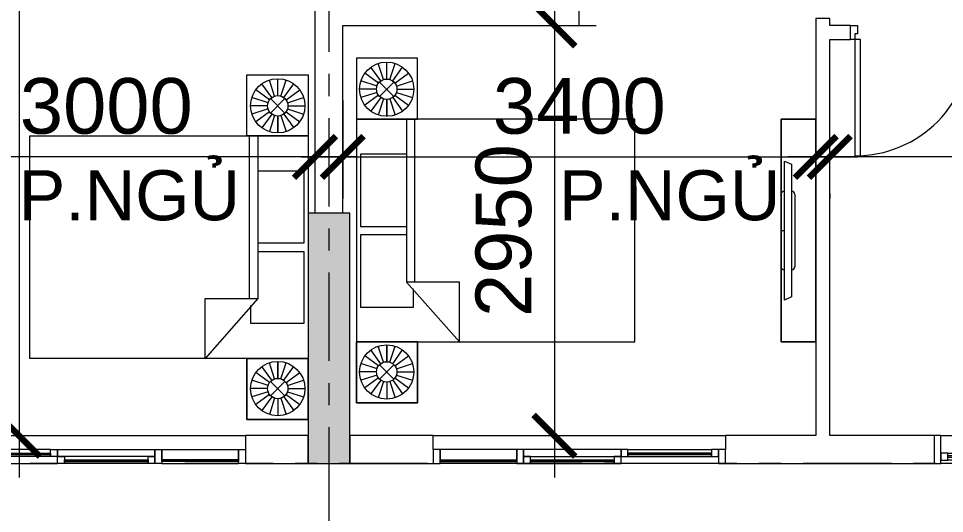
# Model space of a CAD drawing. Header units: millimetres. Extents: x -20144 to 126922, y -42414 to 48263.
# Drawn here: x 30170 to 36826, y -360 to 3200 of the extents above; entities that cross this region are included whole.
import ezdxf

# ---------------------------------------------------------------- set-up
doc = ezdxf.new("R2010")
doc.units = ezdxf.units.MM
doc.linetypes.add('Grid Line', pattern=[22.225, 12.7, -3.175, 3.175, -3.175])
for name, color, linetype, lineweight in [('CHU', 181, 'Continuous', 5), ('CUA', 31, 'Continuous', 9), ('DIM', 1, 'Continuous', 5), ('LC.HA', 8, 'Continuous', 9), ('NET CAT', 3, 'Continuous', 5), ('NET-CAT', 3, 'Continuous', 15), ('NET-THAY', 2, 'Continuous', 9), ('THIET BI', 44, 'Continuous', 5), ('TRUC', 225, 'Continuous', 5)]:
    doc.layers.add(name, color=color, linetype=linetype, lineweight=lineweight)
doc.styles.add('Arial_2', font='arial.ttf', dxfattribs={"height": 360})
doc.styles.add('TA1', font='arial.ttf')
doc.dimstyles.new('D_200_KTx2', dxfattribs={"dimtxt": 400, "dimasz": 300, "dimexe": 300, "dimexo": 300, "dimgap": 160, "dimtad": 1, "dimdec": 0, "dimzin": 9, "dimtxsty": 'TA1', "dimblk": 'ARCHTICK', "dimcen": 1, "dimdle": 300, "dimclrd": 256, "dimclre": 256, "dimclrt": 7, "dimadec": 0, "dimazin": 0, "dimtfac": 1, "dimtdec": 0, "dimtix": 1, "dimtmove": 1, "dimatfit": 3, "dimldrblk": 'ARCHTICK', "dimfxl": 0, "dimtolj": 1, "dimtzin": 0, "dimlwd": -1, "dimlwe": -1, "dimarcsym": 0})

# ---------------------------------------------------------------- blocks, each defined once
blk = doc.blocks.new('CUA PHONG NGU - Type 1-1365695-MẶT BẰNG TẦNG 24')
at = {"layer": 'CUA', "lineweight": 5}
for p, q in [((-348.5, -52.3), (-348.5, 47.7)), ((-348.5, 47.7), (-298.5, 47.7)), ((-298.5, 47.7), (-298.5, -11.3)), ((501.5, 47.7), (551.5, 47.7)), ((501.5, -11.3), (501.5, 47.7)), ((551.5, 47.7), (551.5, -52.3)), ((-318.5, -52.3), (-348.5, -52.3)), ((-318.5, -11.3), (-318.5, -52.3)), ((-298.5, -11.3), (-318.5, -11.3)), ((521.5, -11.3), (501.5, -11.3)), ((521.5, -52.3), (521.5, -11.3)), ((551.5, -52.3), (521.5, -52.3))]:
    blk.add_line(p, q, dxfattribs=at)
at = {"layer": 'CUA'}
for p, q in [((-277.5, -52.3), (-317.5, -52.3)), ((-317.5, -52.3), (-317.5, -890.3)), ((-277.5, -890.3), (-277.5, -52.3)), ((-317.5, -890.3), (-277.5, -890.3))]:
    blk.add_line(p, q, dxfattribs=at)
at = {"layer": 'CUA', "lineweight": 5}
blk.add_arc((-317.5, -52.3), 838, 270, 0.5, dxfattribs=at)
blk = doc.blocks.new('X-PHONG NGU 2 - X-PHONG NGU 2_Recovery_-1759957-MẶT BẰNG TẦNG 24')
at = {"layer": 'CUA'}
for p, q in [((-1000, 0), (-1050, 0)), ((-1050, 0), (-1050, -100)), ((-450, 0), (-1000, 0)), ((-1000, 0), (-1000, -75)), ((-1000, -100), (-1000, 0)), ((-450, -75), (-450, 0)), ((-400, 0), (-450, 0)), ((-450, 0), (-450, -100)), ((300, 0), (-400, 0)), ((-400, 0), (-400, -50)), ((-400, -100), (-400, 0)), ((300, -50), (300, 0)), ((350, 0), (300, 0)), ((300, 0), (300, -50)), ((350, -50), (350, 0)), ((350, 0), (950, 0)), ((1000, 0), (950, 0)), ((950, 0), (950, -50)), ((1050, 0), (1000, 0)), ((1000, 0), (1000, -100)), ((1000, -50), (1000, 0)), ((1050, -100), (1050, 0)), ((-400, -50), (300, -50)), ((-350, -50), (-400, -50)), ((-400, -50), (-400, -100)), ((-350, -100), (-350, -50)), ((300, -50), (250, -50)), ((250, -50), (250, -100)), ((300, -50), (350, -50)), ((300, -100), (300, -50)), ((950, -25), (350, -25)), ((350, -25), (350, -35)), ((350, -35), (950, -35)), ((950, -35), (350, -35)), ((350, -35), (350, -50)), ((350, -50), (950, -50)), ((950, -35), (950, -25)), ((950, -50), (950, -35)), ((950, -50), (1000, -50)), ((-1050, -100), (-1000, -100)), ((-450, -75), (-1000, -75)), ((-1000, -75), (-1000, -85)), ((-1000, -75), (-450, -75)), ((-1000, -85), (-450, -85)), ((-450, -100), (-1000, -100)), ((-450, -85), (-450, -75)), ((-450, -100), (-400, -100)), ((-400, -100), (-350, -100)), ((250, -75), (-350, -75)), ((-350, -75), (-350, -85)), ((-350, -85), (250, -85)), ((250, -85), (-350, -85)), ((-350, -85), (-350, -100)), ((-350, -100), (250, -100)), ((250, -85), (250, -75)), ((250, -100), (250, -85)), ((250, -100), (300, -100)), ((1000, -100), (300, -100)), ((1000, -100), (1050, -100))]:
    blk.add_line(p, q, dxfattribs=at)
blk = doc.blocks.new('X-PHONG NGU 5 - X-PHONG NGU 900-1424748-MẶT BẰNG TẦNG 24')
at = {"layer": 'CUA'}
for p, q in [((-400, 100), (-450, 100)), ((-450, 100), (-450, -100)), ((-400, -100), (-400, 100)), ((-400, 100), (400, 100)), ((450, 100), (400, 100)), ((400, 100), (400, -100)), ((450, -100), (450, 100)), ((-350, -25), (-400, -25)), ((-400, -25), (-400, -75)), ((-350, -75), (-350, -25)), ((-350, -25), (350, -25)), ((350, -45), (-350, -45)), ((-350, -45), (-350, -55)), ((-350, -55), (350, -55)), ((400, -25), (350, -25)), ((350, -25), (350, -75)), ((350, -55), (350, -45)), ((400, -75), (400, -25)), ((-450, -100), (-400, -100)), ((-400, -75), (-350, -75)), ((400, -100), (-400, -100)), ((350, -75), (-350, -75)), ((350, -75), (400, -75)), ((400, -100), (450, -100))]:
    blk.add_line(p, q, dxfattribs=at)
blk = doc.blocks.new('X-TV - X-TV-1732797-MẶT BẰNG TẦNG 24')
at = {"layer": 'THIET BI'}
for p, q in [((1600, 250), (0, 250)), ((0, 250), (0, 0)), ((0, 250), (1600, 250)), ((0, 0), (0, 250)), ((300, 225), (1300, 225)), ((322.5, 175), (300, 225)), ((540, 250), (1060, 250)), ((800, 250), (800, 225)), ((1300, 225), (1277.5, 175)), ((1600, 0), (1600, 250)), ((1600, 250), (1600, 0)), ((1277.5, 175), (322.5, 175)), ((1060, 150), (540, 150)), ((0, 0), (1600, 0))]:
    blk.add_line(p, q, dxfattribs=at)
for centre, start_param, end_param in [((540, 225), 0, 1.570796), ((1060, 225), 4.712389, 6.283185), ((540, 175), 1.570796, 3.141593), ((1060, 175), 3.141593, 4.712389)]:
    blk.add_ellipse(centre, major_axis=(0, 25), ratio=0.9, start_param=start_param, end_param=end_param, dxfattribs=at)
blk = doc.blocks.new('X-GIUONG1 - X-GIUONG-1305651-MẶT BẰNG TẦNG 24')
at = {"layer": 'THIET BI'}
for p, q in [((-800, 0), (-1239, 0)), ((-1239, 0), (-1239, -439)), ((-1239, 0), (-800, 0)), ((-1239, -439), (-1239, 0)), ((-1059.6, -158.2), (-1131.2, -59.5)), ((-1039.2, -147.8), (-1076.9, -31.8)), ((-1016.6, -144.2), (-1016.6, -22.2)), ((-993.9, -147.8), (-956.3, -31.8)), ((-973.5, -158.2), (-901.9, -59.5)), ((-800, -439), (-800, 0)), ((800, 0), (-800, 0)), ((-800, 0), (-800, -2000)), ((800, 0), (-800, 0)), ((-800, 0), (-800, -439)), ((-800, 0), (-800, -2000)), ((-550, -30), (-550, -410)), ((-30, -30), (-550, -30)), ((-30, -360), (-30, -30)), ((30, -30), (30, -360)), ((550, -30), (30, -30)), ((550, -360), (550, -30)), ((1239, 0), (800, 0)), ((800, 0), (800, -439)), ((800, -2000), (800, 0)), ((1239, 0), (800, 0)), ((800, 0), (800, -439)), ((800, -2000), (800, 0)), ((973.5, -158.2), (901.9, -59.5)), ((993.9, -147.8), (956.3, -31.8)), ((1016.6, -144.2), (1016.6, -22.2)), ((1039.2, -147.8), (1076.9, -31.8)), ((1059.6, -158.2), (1131.2, -59.5)), ((1239, -439), (1239, 0)), ((1239, -439), (1239, 0)), ((-1075.8, -174.4), (-1174.4, -102.7)), ((-957.4, -174.4), (-858.7, -102.7)), ((957.4, -174.4), (858.7, -102.7)), ((1075.8, -174.4), (1174.4, -102.7)), ((-1086.1, -194.8), (-1202.1, -157.1)), ((-1068.3, -269.1), (-964.8, -165.6)), ((-1068.3, -165.6), (-964.8, -269.1)), ((-947, -194.8), (-831, -157.1)), ((947, -194.8), (831, -157.1)), ((1068.3, -269.1), (964.8, -165.6)), ((1068.3, -165.6), (964.8, -269.1)), ((1086.1, -194.8), (1202.1, -157.1)), ((-1089.7, -217.4), (-1211.7, -217.4)), ((-1086.1, -240), (-1202.1, -277.7)), ((-1075.8, -260.4), (-1174.4, -332.1)), ((-957.4, -260.4), (-858.7, -332.1)), ((-947, -240), (-831, -277.7)), ((-943.4, -217.4), (-821.4, -217.4)), ((-821.4, -217.4), (-943.4, -217.4)), ((943.4, -217.4), (821.4, -217.4)), ((821.4, -217.4), (943.4, -217.4)), ((947, -240), (831, -277.7)), ((957.4, -260.4), (858.7, -332.1)), ((1075.8, -260.4), (1174.4, -332.1)), ((1086.1, -240), (1202.1, -277.7)), ((1089.7, -217.4), (1211.7, -217.4)), ((-1059.6, -276.6), (-1131.2, -375.2)), ((-1039.2, -287), (-1076.9, -402.9)), ((-1016.6, -290.5), (-1016.6, -412.5)), ((-993.9, -287), (-956.3, -402.9)), ((-973.5, -276.6), (-901.9, -375.2)), ((973.5, -276.6), (901.9, -375.2)), ((993.9, -287), (956.3, -402.9)), ((1016.6, -290.5), (1016.6, -412.5)), ((1039.2, -287), (1076.9, -402.9)), ((1059.6, -276.6), (1131.2, -375.2)), ((-370, -360), (-800, -740)), ((-370, -740), (-370, -360)), ((800, -360), (-370, -360)), ((-1239, -439), (-800, -439)), ((-800, -439), (-1239, -439)), ((-550, -410), (-420, -410)), ((-370, -420), (800, -420)), ((800, -439), (1239, -439)), ((800, -439), (1239, -439)), ((-800, -740), (-370, -740)), ((-800, -2000), (800, -2000)), ((-800, -2000), (800, -2000))]:
    blk.add_line(p, q, dxfattribs=at)
for centre, radius in [((-1016.6, -217.4), 195.1), ((1016.6, -217.4), 195.1), ((-1016.6, -217.4), 73.2), ((1016.6, -217.4), 73.2)]:
    blk.add_circle(centre, radius, dxfattribs=at)
blk = doc.blocks.new('X-PHONG NGU 2 - X-PHONG NGU 2_Recovery_-1759961-MẶT BẰNG TẦNG 24')
at = {"layer": 'CUA'}
for p, q in [((-1050, 100), (-1000, 100)), ((-1050, 0), (-1050, 100)), ((-1000, 100), (-1000, 0)), ((-450, 100), (-1000, 100)), ((-1000, 85), (-450, 85)), ((-1000, 75), (-1000, 85)), ((-450, 75), (-1000, 75)), ((-1000, 75), (-450, 75)), ((-1000, 0), (-1000, 75)), ((-450, 100), (-400, 100)), ((-450, 0), (-450, 100)), ((-450, 85), (-450, 75)), ((-450, 75), (-450, 0)), ((-400, 100), (-350, 100)), ((-400, 50), (-400, 100)), ((-400, 100), (-400, 0)), ((-350, 100), (250, 100)), ((-350, 85), (-350, 100)), ((-350, 100), (-350, 50)), ((-350, 85), (250, 85)), ((-350, 75), (-350, 85)), ((250, 85), (-350, 85)), ((250, 75), (-350, 75)), ((250, 100), (250, 85)), ((250, 100), (300, 100)), ((250, 50), (250, 100)), ((250, 85), (250, 75)), ((300, 100), (300, 50)), ((1000, 100), (300, 100)), ((1000, 100), (1050, 100)), ((1000, 0), (1000, 100)), ((1050, 100), (1050, 0)), ((-1000, 0), (-1050, 0)), ((-450, 0), (-1000, 0)), ((-400, 0), (-450, 0)), ((-400, 50), (300, 50)), ((-400, 0), (-400, 50)), ((-350, 50), (-400, 50)), ((300, 0), (-400, 0)), ((300, 50), (250, 50)), ((300, 50), (300, 0)), ((300, 50), (350, 50)), ((300, 0), (300, 50)), ((350, 0), (300, 0)), ((350, 50), (950, 50)), ((350, 35), (350, 50)), ((350, 50), (350, 0)), ((350, 35), (950, 35)), ((350, 25), (350, 35)), ((950, 35), (350, 35)), ((950, 25), (350, 25)), ((350, 0), (950, 0)), ((950, 50), (950, 35)), ((950, 50), (1000, 50)), ((950, 0), (950, 50)), ((950, 35), (950, 25)), ((1000, 0), (950, 0)), ((1000, 50), (1000, 0)), ((1050, 0), (1000, 0))]:
    blk.add_line(p, q, dxfattribs=at)
blk = doc.blocks.new('X-GIUONG1 - X-GIUONG-V23-MẶT BẰNG TẦNG 24')
at = {"layer": 'THIET BI'}
for p, q in [((-800, 2000), (800, 2000)), ((-800, 0), (-800, 2000)), ((-800, 0), (-800, 2000)), ((-800, 2000), (800, 2000)), ((800, 2000), (800, 0)), ((800, 2000), (800, 0)), ((-800, 740), (-370, 740)), ((-370, 360), (-800, 740)), ((-370, 740), (-370, 360)), ((-1239, 439), (-800, 439)), ((-1239, 0), (-1239, 439)), ((-1239, 439), (-1239, 0)), ((-800, 439), (-1239, 439)), ((-1039.2, 287), (-1076.9, 402.9)), ((-1016.6, 290.5), (-1016.6, 412.5)), ((-993.9, 287), (-956.3, 402.9)), ((-800, 439), (-800, 0)), ((-800, 0), (-800, 439)), ((-550, 410), (-420, 410)), ((-550, 30), (-550, 410)), ((-370, 420), (800, 420)), ((800, 439), (1239, 439)), ((800, 0), (800, 439)), ((800, 439), (1239, 439)), ((800, 0), (800, 439)), ((993.9, 287), (956.3, 402.9)), ((1016.6, 290.5), (1016.6, 412.5)), ((1039.2, 287), (1076.9, 402.9)), ((1239, 439), (1239, 0)), ((1239, 439), (1239, 0)), ((-1059.6, 276.6), (-1131.2, 375.2)), ((-973.5, 276.6), (-901.9, 375.2)), ((800, 360), (-370, 360)), ((-30, 360), (-30, 30)), ((30, 30), (30, 360)), ((550, 360), (550, 30)), ((973.5, 276.6), (901.9, 375.2)), ((1059.6, 276.6), (1131.2, 375.2)), ((-1086.1, 240), (-1202.1, 277.7)), ((-1075.8, 260.4), (-1174.4, 332.1)), ((-1068.3, 269.1), (-964.8, 165.6)), ((-1068.3, 165.6), (-964.8, 269.1)), ((-957.4, 260.4), (-858.7, 332.1)), ((-947, 240), (-831, 277.7)), ((947, 240), (831, 277.7)), ((957.4, 260.4), (858.7, 332.1)), ((1068.3, 269.1), (964.8, 165.6)), ((1068.3, 165.6), (964.8, 269.1)), ((1075.8, 260.4), (1174.4, 332.1)), ((1086.1, 240), (1202.1, 277.7)), ((-1089.7, 217.4), (-1211.7, 217.4)), ((-943.4, 217.4), (-821.4, 217.4)), ((-821.4, 217.4), (-943.4, 217.4)), ((943.4, 217.4), (821.4, 217.4)), ((821.4, 217.4), (943.4, 217.4)), ((1089.7, 217.4), (1211.7, 217.4)), ((-1086.1, 194.8), (-1202.1, 157.1)), ((-1075.8, 174.4), (-1174.4, 102.7)), ((-1059.6, 158.2), (-1131.2, 59.5)), ((-1039.2, 147.8), (-1076.9, 31.8)), ((-1016.6, 144.2), (-1016.6, 22.2)), ((-993.9, 147.8), (-956.3, 31.8)), ((-973.5, 158.2), (-901.9, 59.5)), ((-957.4, 174.4), (-858.7, 102.7)), ((-947, 194.8), (-831, 157.1)), ((947, 194.8), (831, 157.1)), ((957.4, 174.4), (858.7, 102.7)), ((973.5, 158.2), (901.9, 59.5)), ((993.9, 147.8), (956.3, 31.8)), ((1016.6, 144.2), (1016.6, 22.2)), ((1039.2, 147.8), (1076.9, 31.8)), ((1059.6, 158.2), (1131.2, 59.5)), ((1075.8, 174.4), (1174.4, 102.7)), ((1086.1, 194.8), (1202.1, 157.1)), ((-800, 0), (-1239, 0)), ((-1239, 0), (-800, 0)), ((800, 0), (-800, 0)), ((800, 0), (-800, 0)), ((-30, 30), (-550, 30)), ((550, 30), (30, 30)), ((1239, 0), (800, 0)), ((1239, 0), (800, 0))]:
    blk.add_line(p, q, dxfattribs=at)
for centre, radius in [((-1016.6, 217.4), 195.1), ((1016.6, 217.4), 195.1), ((-1016.6, 217.4), 73.2), ((1016.6, 217.4), 73.2)]:
    blk.add_circle(centre, radius, dxfattribs=at)
blk = doc.blocks.new('_ARCHTICK')
at = {"color": 0, "linetype": 'ByBlock', "const_width": 0.15}
blk.add_lwpolyline([(-0.5, -0.5), (0.5, 0.5)], dxfattribs=at)
blk = doc.blocks.new('*D188')
at = {"layer": 'Defpoints', "color": 0, "transparency": 16777216}
for p in [(28050.5, -0.1), (32400.5, -0.1), (32400.5, -2000.1)]:
    blk.add_point(p, dxfattribs=at)
at = {"layer": 'DIM', "transparency": 16777216}
for p, q in [((28050.5, -300.1), (28050.5, -2300.1)), ((32400.5, -300.1), (32400.5, -2300.1)), ((27750.5, -2000.1), (32700.5, -2000.1))]:
    blk.add_line(p, q, dxfattribs=at)
at = {"layer": 'DIM', "transparency": 16777216, "xscale": 300, "yscale": 300, "zscale": 300, "rotation": 180}
blk.add_blockref('_ARCHTICK', (28050.5, -2000.1), dxfattribs=at)
at = {"layer": 'DIM', "transparency": 16777216, "xscale": 300, "yscale": 300, "zscale": 300}
blk.add_blockref('_ARCHTICK', (32400.5, -2000.1), dxfattribs=at)
at = {"layer": 'DIM', "color": 7, "transparency": 16777216, "insert": (30225.5, -1635.7), "char_height": 400, "attachment_point": 5, "style": 'TA1'}
blk.add_mtext('\\A1;4350', dxfattribs=at)
blk = doc.blocks.new('*D189')
at = {"layer": 'Defpoints', "color": 0, "transparency": 16777216}
for p in [(32400.5, -0.1), (39630.5, -0.1), (39630.5, -2000.1)]:
    blk.add_point(p, dxfattribs=at)
at = {"layer": 'DIM', "transparency": 16777216}
for p, q in [((32400.5, -300.1), (32400.5, -2300.1)), ((39630.5, -300.1), (39630.5, -2300.1)), ((32100.5, -2000.1), (39930.5, -2000.1))]:
    blk.add_line(p, q, dxfattribs=at)
at = {"layer": 'DIM', "transparency": 16777216, "xscale": 300, "yscale": 300, "zscale": 300, "rotation": 180}
blk.add_blockref('_ARCHTICK', (32400.5, -2000.1), dxfattribs=at)
at = {"layer": 'DIM', "transparency": 16777216, "xscale": 300, "yscale": 300, "zscale": 300}
blk.add_blockref('_ARCHTICK', (39630.5, -2000.1), dxfattribs=at)
at = {"layer": 'DIM', "color": 7, "transparency": 16777216, "insert": (36015.5, -1635.7), "char_height": 400, "attachment_point": 5, "style": 'TA1'}
blk.add_mtext('\\A1;7230', dxfattribs=at)
blk = doc.blocks.new('A$C043A1407')
at = {"layer": 'LC.HA'}
h = blk.add_hatch(color=256, dxfattribs=at)
h.dxf.hatch_style = 1
h.paths.add_polyline_path([(9800.2, -14750.1), (9500.2, -14750.1), (9500.2, -16550.1), (9800.2, -16550.1)])
at = {"ltscale": 1000}
blk.add_lwpolyline([(9800.2, -14750.1), (9500.2, -14750.1), (9500.2, -16550.1), (9800.2, -16550.1)], close=True, dxfattribs=at)
blk = doc.blocks.new('*D265')
at = {"layer": 'Defpoints', "color": 0, "transparency": 16777216}
for p in [(36000.5, 2242.4), (36000.5, 2204.4), (40800.5, 2242.4)]:
    blk.add_point(p, dxfattribs=at)
at = {"layer": 'DIM', "transparency": 16777216}
for p, q in [((41100.5, 2204.4), (35700.5, 2204.4)), ((36000.5, 1942.4), (36000.5, 1904.4)), ((40800.5, 1942.4), (40800.5, 1904.4))]:
    blk.add_line(p, q, dxfattribs=at)
at = {"layer": 'DIM', "transparency": 16777216, "xscale": 300, "yscale": 300, "zscale": 300, "rotation": 180}
blk.add_blockref('_ARCHTICK', (36000.5, 2204.4), dxfattribs=at)
at = {"layer": 'DIM', "transparency": 16777216, "xscale": 300, "yscale": 300, "zscale": 300}
blk.add_blockref('_ARCHTICK', (40800.5, 2204.4), dxfattribs=at)
at = {"layer": 'DIM', "color": 7, "transparency": 16777216, "insert": (38400.5, 2568.6), "char_height": 400, "attachment_point": 5, "style": 'TA1'}
blk.add_mtext('\\A1;4800', dxfattribs=at)
blk = doc.blocks.new('*D266')
at = {"layer": 'Defpoints', "color": 0, "transparency": 16777216}
for p in [(33644.1, 3149.9), (33644.1, 199.9), (34021.6, 199.9)]:
    blk.add_point(p, dxfattribs=at)
at = {"layer": 'DIM', "transparency": 16777216}
for p, q in [((34021.6, 3449.9), (34021.6, -100.1)), ((33944.1, 3149.9), (34321.6, 3149.9)), ((33944.1, 199.9), (34321.6, 199.9))]:
    blk.add_line(p, q, dxfattribs=at)
at = {"layer": 'DIM', "transparency": 16777216, "xscale": 300, "yscale": 300, "zscale": 300}
for p, rotation in [((34021.6, 3149.9), 90), ((34021.6, 199.9), 270)]:
    blk.add_blockref('_ARCHTICK', p, dxfattribs=dict(at, rotation=rotation))
at = {"layer": 'DIM', "color": 7, "transparency": 16777216, "insert": (33657.4, 1674.9), "char_height": 400, "attachment_point": 5, "rotation": 90, "style": 'TA1'}
blk.add_mtext('\\A1;2950', dxfattribs=at)
blk = doc.blocks.new('*D267')
at = {"layer": 'Defpoints', "color": 0, "transparency": 16777216}
for p in [(32500.5, 2909.7), (35900.5, 2828.3), (35900.5, 2204.4)]:
    blk.add_point(p, dxfattribs=at)
at = {"layer": 'DIM', "transparency": 16777216}
for p, q in [((32500.5, 2609.7), (32500.5, 1904.4)), ((35900.5, 2528.3), (35900.5, 1904.4)), ((32200.5, 2204.4), (36200.5, 2204.4))]:
    blk.add_line(p, q, dxfattribs=at)
at = {"layer": 'DIM', "transparency": 16777216, "xscale": 300, "yscale": 300, "zscale": 300, "rotation": 180}
blk.add_blockref('_ARCHTICK', (32500.5, 2204.4), dxfattribs=at)
at = {"layer": 'DIM', "transparency": 16777216, "xscale": 300, "yscale": 300, "zscale": 300}
blk.add_blockref('_ARCHTICK', (35900.5, 2204.4), dxfattribs=at)
at = {"layer": 'DIM', "color": 7, "transparency": 16777216, "insert": (34200.5, 2568.7), "char_height": 400, "attachment_point": 5, "style": 'TA1'}
blk.add_mtext('\\A1;3400', dxfattribs=at)
blk = doc.blocks.new('*D268')
at = {"layer": 'Defpoints', "color": 0, "transparency": 16777216}
for p in [(29300.5, 2490.6), (32300.5, 2372), (29300.5, 2204.4)]:
    blk.add_point(p, dxfattribs=at)
at = {"layer": 'DIM', "transparency": 16777216}
for p, q in [((32600.5, 2204.4), (29000.5, 2204.4)), ((29300.5, 2190.6), (29300.5, 1904.4)), ((32300.5, 2072), (32300.5, 1904.4))]:
    blk.add_line(p, q, dxfattribs=at)
at = {"layer": 'DIM', "transparency": 16777216, "xscale": 300, "yscale": 300, "zscale": 300, "rotation": 180}
blk.add_blockref('_ARCHTICK', (29300.5, 2204.4), dxfattribs=at)
at = {"layer": 'DIM', "transparency": 16777216, "xscale": 300, "yscale": 300, "zscale": 300}
blk.add_blockref('_ARCHTICK', (32300.5, 2204.4), dxfattribs=at)
at = {"layer": 'DIM', "color": 7, "transparency": 16777216, "insert": (30800.5, 2568.7), "char_height": 400, "attachment_point": 5, "style": 'TA1'}
blk.add_mtext('\\A1;3000', dxfattribs=at)
blk = doc.blocks.new('*D269')
at = {"layer": 'Defpoints', "color": 0, "transparency": 16777216}
for p in [(30398.9, 3500), (30173, 200), (30398.9, 200)]:
    blk.add_point(p, dxfattribs=at)
at = {"layer": 'DIM', "transparency": 16777216}
for p, q in [((30173, 3800), (30173, -100)), ((30098.9, 3500), (29873, 3500)), ((30098.9, 200), (29873, 200))]:
    blk.add_line(p, q, dxfattribs=at)
at = {"layer": 'DIM', "transparency": 16777216, "xscale": 300, "yscale": 300, "zscale": 300}
for p, rotation in [((30173, 3500), 90), ((30173, 200), 270)]:
    blk.add_blockref('_ARCHTICK', p, dxfattribs=dict(at, rotation=rotation))
at = {"layer": 'DIM', "color": 7, "transparency": 16777216, "insert": (29808.6, 1850), "char_height": 400, "attachment_point": 5, "rotation": 90, "style": 'TA1'}
blk.add_mtext('\\A1;3300', dxfattribs=at)

msp = doc.modelspace()

# ---------------------------------------------------------------- linework, layer by layer
at = {"layer": 'NET-CAT'}
for p, q in [((32300.5, 3500), (32300.5, 1799.9)), ((34200.5, 3149.9), (34200.5, 3324.9)), ((35900.5, 3199.9), (35900.5, 199.9)), ((36000.5, 3199.9), (35900.5, 3199.9)), ((36000.5, 3149.9), (36000.5, 3199.9)), ((32500.5, 3149.9), (34200.5, 3149.9)), ((32500.5, 1799.9), (32500.5, 3149.9)), ((36150.5, 3149.9), (36000.5, 3149.9)), ((36150.5, 3049.9), (36150.5, 3149.9)), ((36000.5, 199.9), (36000.5, 3049.9)), ((36000.5, 3049.9), (36150.5, 3049.9)), ((32250.5, 200), (31800.5, 200)), ((31800.5, 200), (31800.5, 100)), ((32250.5, 0), (32250.5, 200)), ((33150.5, 199.9), (32550.5, 199.9)), ((32550.5, 199.9), (32550.5, -0.1)), ((33150.5, 99.9), (33150.5, 199.9)), ((35900.5, 199.9), (35250.5, 199.9)), ((35250.5, 199.9), (35250.5, 99.9)), ((36750.5, 199.9), (36000.5, 199.9)), ((31800.5, -0.1), (32250.5, -0.1)), ((32550.5, -0.1), (33150.5, -0.1)), ((35250.5, -0.1), (36750.5, -0.1))]:
    msp.add_line(p, q, dxfattribs=at)
at = {"layer": 'NET-THAY'}
for p, q in [((29700.5, 200), (31800.5, 200)), ((33150.5, 199.9), (35250.5, 199.9))]:
    msp.add_line(p, q, dxfattribs=at)
at = {"layer": 'TRUC', "linetype": 'Grid Line', "ltscale": 50}
for p, q in [((32400.5, 43599.9), (32400.5, -4500.1)), ((42000.5, -0.1), (-12092.4, -0.1))]:
    msp.add_line(p, q, dxfattribs=at)

# ---------------------------------------------------------------- block references
at = {"layer": 'CUA'}
for name, p in [('CUA PHONG NGU - Type 1-1365695-MẶT BẰNG TẦNG 24', (36499.1, 3102.2)), ('X-PHONG NGU 5 - X-PHONG NGU 900-1424748-MẶT BẰNG TẦNG 24', (37200.5, 99.9)), ('X-PHONG NGU 2 - X-PHONG NGU 2_Recovery_-1759957-MẶT BẰNG TẦNG 24', (34200.5, 99.9))]:
    msp.add_blockref(name, p, dxfattribs=at)
at = {"layer": 'CUA', "rotation": 180}
msp.add_blockref('X-PHONG NGU 2 - X-PHONG NGU 2_Recovery_-1759961-MẶT BẰNG TẦNG 24', (30750.5, 100), dxfattribs=at)
at = {"layer": 'NET CAT'}
msp.add_blockref('A$C043A1407', (22750.3, 16550), dxfattribs=at)
at = {"layer": 'THIET BI'}
for name, p, rotation in [('X-GIUONG1 - X-GIUONG-1305651-MẶT BẰNG TẦNG 24', (32598.7, 1675), 89.99999999999974), ('X-GIUONG1 - X-GIUONG-V23-MẶT BẰNG TẦNG 24', (32250.5, 1555.4), 90.00000000000067), ('X-TV - X-TV-1732797-MẶT BẰNG TẦNG 24', (35900.5, 875), 89.9999999999999)]:
    msp.add_blockref(name, p, dxfattribs=dict(at, rotation=rotation))

# ---------------------------------------------------------------- texts
at = {"layer": 'CHU', "color": 7, "char_height": 360, "width": 1577.62, "attachment_point": 3, "line_spacing_factor": 0.936439, "style": 'Arial_2'}
for insert in [(31762.6, 2108.8), (35646.3, 2108.8)]:
    msp.add_mtext('\\pt2540.0016,5079.9996,7620.0012,10159.9992,12700.0008,15239.9988,17780.0004,20319.9984,22860,25400.0016,27939.9996,30480.0012,33019.9992,35560.0008,38099.9988,40640.0004,43179.9984,45720,48260.0016,50799.9996,53340.0012,55879.9992,58420.0008,60959.9988,63500.0004,66039.9984,68580,71120.0016,73659.9996,76200.0012,78739.9992,81280.0008;P.NGỦ', dxfattribs=dict(at, insert=insert))

# ---------------------------------------------------------------- dimensions: what is measured, and where the dimension line sits
at = {"layer": 'DIM'}
for base, p1, p2, picture, middle in [((30173, 200), (30398.9, 3500), (30398.9, 200), '*D269', (29808.6, 1850)), ((34021.6, 199.9), (33644.1, 3149.9), (33644.1, 199.9), '*D266', (33657.4, 1674.9))]:
    dim = msp.add_linear_dim(base=base, p1=p1, p2=p2, angle=90, dimstyle='D_200_KTx2', dxfattribs=at)
    dim.commit()
    dim.dimension.update_dxf_attribs({"geometry": picture, "text_midpoint": middle})
for base, p1, p2, picture, middle in [((35900.5, 2204.4), (32500.5, 2909.7), (35900.5, 2828.3), '*D267', (34200.5, 2568.7)), ((29300.5, 2204.4), (32300.5, 2372), (29300.5, 2490.6), '*D268', (30800.5, 2568.7)), ((36000.5, 2204.4), (40800.5, 2242.4), (36000.5, 2242.4), '*D265', (38400.5, 2568.6)), ((32400.5, -2000.1), (28050.5, -0.1), (32400.5, -0.1), '*D188', (30225.5, -1635.7)), ((39630.5, -2000.1), (32400.5, -0.1), (39630.5, -0.1), '*D189', (36015.5, -1635.7))]:
    dim = msp.add_linear_dim(base=base, p1=p1, p2=p2, dimstyle='D_200_KTx2', dxfattribs=at)
    dim.commit()
    dim.dimension.update_dxf_attribs({"geometry": picture, "text_midpoint": middle})

doc.saveas('drawing.dxf')
